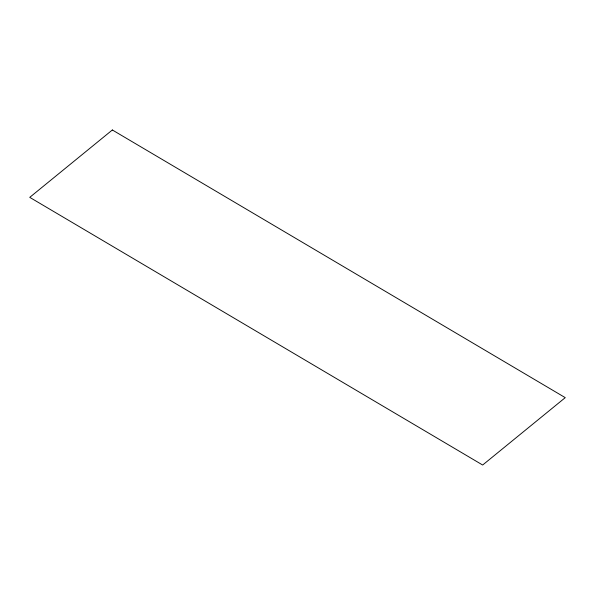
<?xml version="1.0" encoding="UTF-8"?>
<svg xmlns="http://www.w3.org/2000/svg" width="595" height="595" viewBox="0 0 595 595"><rect width="100%" height="100%" fill="white"/><g stroke="black" fill="none" stroke-linecap="round" stroke-linejoin="round"><path stroke-width="0.89" d="M112.343 129.978L29.75 197.354L482.657 465.022L565.25 397.646L112.343 129.978"/></g></svg>
